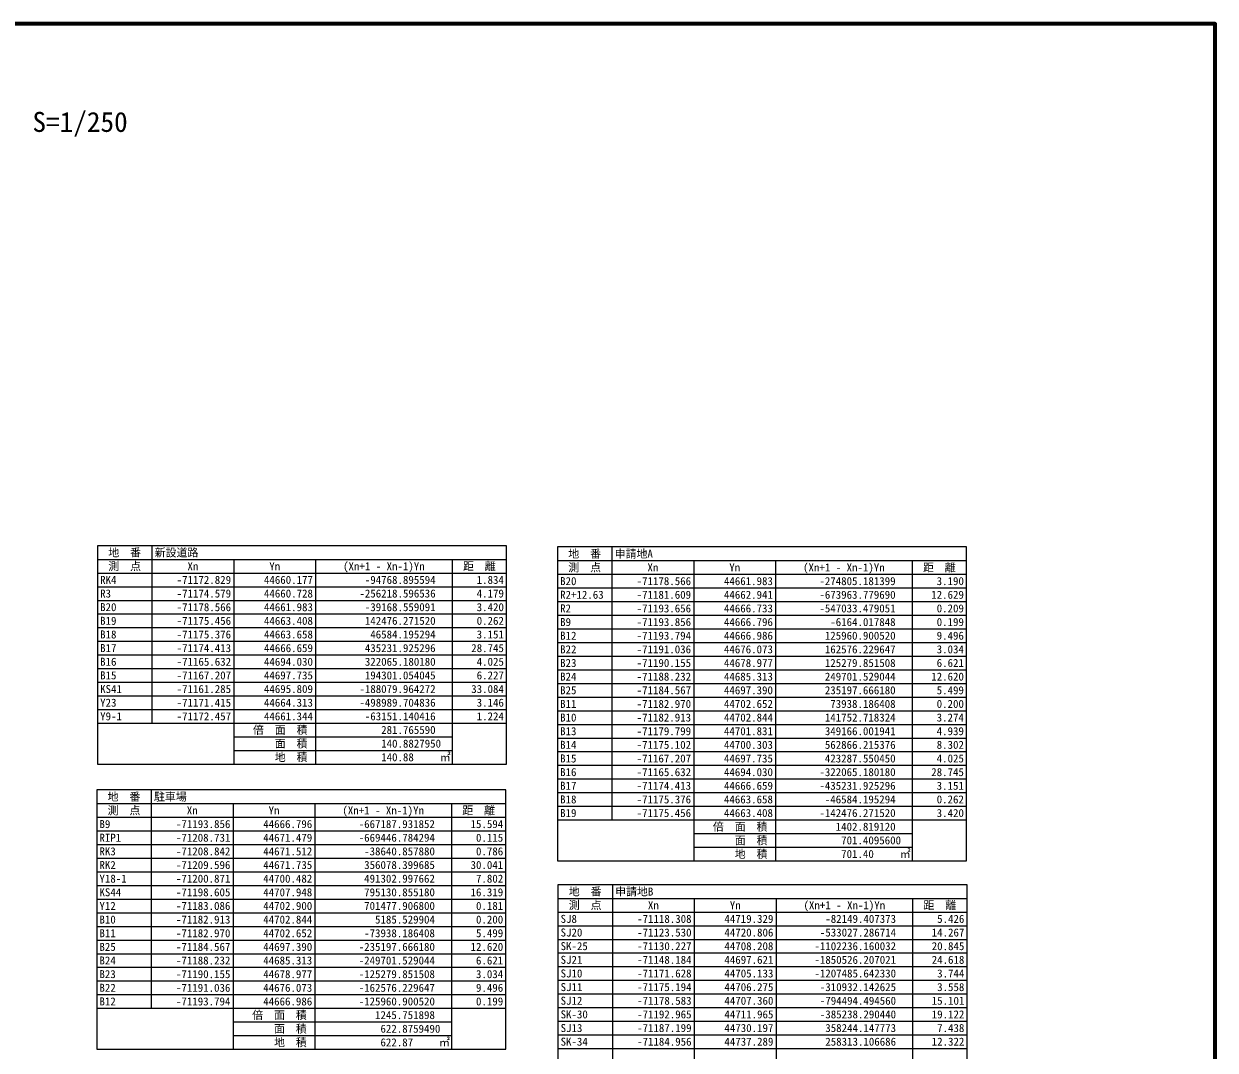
# Model space of a CAD drawing. Units: millimetres, scale not verified. Extents: x 5320 to 205570, y 4826 to 143326.
# Drawn here: x 118233 to 205570, y 68098 to 143326 of the extents above; entities that cross this region are included whole.
import ezdxf
from ezdxf.enums import TextEntityAlignment as Align

# ---------------------------------------------------------------- set-up
doc = ezdxf.new("R2010")
doc.units = ezdxf.units.MM
doc.header["$LTSCALE"] = 250
doc.layers.add('図枠', color=7, linetype='Continuous', lineweight=13)
doc.layers.add('求積表罫線', color=7, linetype='Continuous', lineweight=13)
doc.layers.add('求積表固定文字', color=7, linetype='Continuous')
doc.layers.add('求積表項目文字', color=7, linetype='Continuous')
doc.styles.add('ＭＳ ゴシック', font='')
doc.styles.get('ＭＳ ゴシック').set_extended_font_data('MS Gothic')

msp = doc.modelspace()

# ---------------------------------------------------------------- linework, layer by layer
at = {"layer": '図枠', "lineweight": 70}
msp.add_lwpolyline([(5320.1, 4826.3), (205570.1, 4826.3), (205570.1, 143326.3), (5320.1, 143326.3)], close=True, dxfattribs=at)
at = {"layer": '求積表罫線'}
for p, q in [((127627.2, 105069.7), (127627.2, 92069.7)), ((161349.3, 104979.2), (161349.3, 84979.2)), ((123627.2, 104069.7), (153627.2, 104069.7)), ((133627.2, 104069.7), (133627.2, 89069.7)), ((139627.2, 104069.7), (139627.2, 89069.7)), ((149627.2, 104069.7), (149627.2, 89069.7)), ((157349.3, 103979.2), (187349.3, 103979.2)), ((167349.3, 103979.2), (167349.3, 81979.2)), ((173349.3, 103979.2), (173349.3, 81979.2)), ((183349.3, 103979.2), (183349.3, 81979.2)), ((123627.2, 103069.7), (153627.2, 103069.7)), ((157349.3, 102979.2), (187349.3, 102979.2)), ((123627.2, 102069.7), (153627.2, 102069.7)), ((157349.3, 101979.2), (187349.3, 101979.2)), ((123627.2, 101069.7), (153627.2, 101069.7)), ((157349.3, 100979.2), (187349.3, 100979.2)), ((123627.2, 100069.7), (153627.2, 100069.7)), ((157349.3, 99979.2), (187349.3, 99979.2)), ((123627.2, 99069.7), (153627.2, 99069.7)), ((157349.3, 98979.2), (187349.3, 98979.2)), ((123627.2, 98069.7), (153627.2, 98069.7)), ((157349.3, 97979.2), (187349.3, 97979.2)), ((123627.2, 97069.7), (153627.2, 97069.7)), ((157349.3, 96979.2), (187349.3, 96979.2)), ((123627.2, 96069.7), (153627.2, 96069.7)), ((157349.3, 95979.2), (187349.3, 95979.2)), ((123627.2, 95069.7), (153627.2, 95069.7)), ((157349.3, 94979.2), (187349.3, 94979.2)), ((123627.2, 94069.7), (153627.2, 94069.7)), ((157349.3, 93979.2), (187349.3, 93979.2)), ((123627.2, 93069.7), (153627.2, 93069.7)), ((157349.3, 92979.2), (187349.3, 92979.2)), ((123627.2, 92069.7), (153627.2, 92069.7)), ((157349.3, 91979.2), (187349.3, 91979.2)), ((133627.2, 91069.7), (149627.2, 91069.7)), ((157349.3, 90979.2), (187349.3, 90979.2)), ((133627.2, 90069.7), (149627.2, 90069.7)), ((157349.3, 89979.2), (187349.3, 89979.2)), ((157349.3, 88979.2), (187349.3, 88979.2)), ((157349.3, 87979.2), (187349.3, 87979.2)), ((127576.5, 87171.1), (127576.5, 71171.1)), ((157349.3, 86979.2), (187349.3, 86979.2)), ((123576.5, 86171.1), (153576.5, 86171.1)), ((133576.5, 86171.1), (133576.5, 68171.1)), ((139576.5, 86171.1), (139576.5, 68171.1)), ((149576.5, 86171.1), (149576.5, 68171.1)), ((157349.3, 85979.2), (187349.3, 85979.2)), ((123576.5, 85171.1), (153576.5, 85171.1)), ((157349.3, 84979.2), (187349.3, 84979.2)), ((123576.5, 84171.1), (153576.5, 84171.1)), ((167349.3, 83979.2), (183349.3, 83979.2)), ((123576.5, 83171.1), (153576.5, 83171.1)), ((167349.3, 82979.2), (183349.3, 82979.2)), ((123576.5, 82171.1), (153576.5, 82171.1)), ((123576.5, 81171.1), (153576.5, 81171.1)), ((123576.5, 80171.1), (153576.5, 80171.1)), ((161383.9, 80221.9), (161383.9, 49221.9)), ((123576.5, 79171.1), (153576.5, 79171.1)), ((157383.9, 79221.9), (187383.9, 79221.9)), ((167383.9, 79221.9), (167383.9, 46221.9)), ((173383.9, 79221.9), (173383.9, 46221.9)), ((183383.9, 79221.9), (183383.9, 46221.9)), ((123576.5, 78171.1), (153576.5, 78171.1)), ((157383.9, 78221.9), (187383.9, 78221.9)), ((123576.5, 77171.1), (153576.5, 77171.1)), ((157383.9, 77221.9), (187383.9, 77221.9)), ((123576.5, 76171.1), (153576.5, 76171.1)), ((157383.9, 76221.9), (187383.9, 76221.9)), ((123576.5, 75171.1), (153576.5, 75171.1)), ((157383.9, 75221.9), (187383.9, 75221.9)), ((123576.5, 74171.1), (153576.5, 74171.1)), ((157383.9, 74221.9), (187383.9, 74221.9)), ((123576.5, 73171.1), (153576.5, 73171.1)), ((157383.9, 73221.9), (187383.9, 73221.9)), ((123576.5, 72171.1), (153576.5, 72171.1)), ((157383.9, 72221.9), (187383.9, 72221.9)), ((123576.5, 71171.1), (153576.5, 71171.1)), ((157383.9, 71221.9), (187383.9, 71221.9)), ((133576.5, 70171.1), (149576.5, 70171.1)), ((157383.9, 70221.9), (187383.9, 70221.9)), ((133576.5, 69171.1), (149576.5, 69171.1)), ((157383.9, 69221.9), (187383.9, 69221.9)), ((157383.9, 68221.9), (187383.9, 68221.9))]:
    msp.add_line(p, q, dxfattribs=at)
at = {"layer": '求積表罫線', "lineweight": 18}
for points in [[(123627.2, 89069.7), (153627.2, 89069.7), (153627.2, 105069.7), (123627.2, 105069.7)], [(157349.3, 81979.2), (187349.3, 81979.2), (187349.3, 104979.2), (157349.3, 104979.2)], [(123576.5, 68171.1), (153576.5, 68171.1), (153576.5, 87171.1), (123576.5, 87171.1)], [(157383.9, 46221.9), (187383.9, 46221.9), (187383.9, 80221.9), (157383.9, 80221.9)]]:
    msp.add_lwpolyline(points, close=True, dxfattribs=at)

# ---------------------------------------------------------------- texts
at = {"layer": '図枠', "style": 'ＭＳ ゴシック'}
msp.add_text('S=1/250', height=1466, dxfattribs=at).set_placement((118866, 134963.9), align=Align.BOTTOM_LEFT)
at = {"layer": '求積表固定文字', "style": 'ＭＳ ゴシック'}
for s, p in [('地\u3000番', (125627.2, 104569.7)), ('地\u3000番', (159349.3, 104479.2)), ('測\u3000点', (125627.2, 103569.7)), ('距\u3000離', (151627.2, 103569.7)), ('Xn', (130627.2, 103569.7)), ('Yn', (136627.2, 103569.7)), ('(Xn+1 - Xn-1)Yn', (144627.2, 103569.7)), ('測\u3000点', (159349.3, 103479.2)), ('Xn', (164349.3, 103479.2)), ('Yn', (170349.3, 103479.2)), ('(Xn+1 - Xn-1)Yn', (178349.3, 103479.2)), ('距\u3000離', (185349.3, 103479.2)), ('㎡', (149127.2, 89569.7)), ('地\u3000番', (125576.5, 86671.1)), ('測\u3000点', (125576.5, 85671.1)), ('Xn', (130576.5, 85671.1)), ('Yn', (136576.5, 85671.1)), ('(Xn+1 - Xn-1)Yn', (144576.5, 85671.1)), ('距\u3000離', (151576.5, 85671.1)), ('㎡', (182849.3, 82479.2)), ('地\u3000番', (159383.9, 79721.9)), ('測\u3000点', (159383.9, 78721.9)), ('Xn', (164383.9, 78721.9)), ('Yn', (170383.9, 78721.9)), ('(Xn+1 - Xn-1)Yn', (178383.9, 78721.9)), ('距\u3000離', (185383.9, 78721.9)), ('㎡', (149076.5, 68671.1))]:
    msp.add_text(s, height=586.5, dxfattribs=at).set_placement(p, align=Align.MIDDLE_CENTER)
for s, p in [('倍\u3000面\u3000積 ', (139427.2, 91569.7)), ('面\u3000積 ', (139427.2, 90569.7)), ('地\u3000積 ', (139427.2, 89569.7)), ('倍\u3000面\u3000積 ', (173149.3, 84479.2)), ('面\u3000積 ', (173149.3, 83479.2)), ('地\u3000積 ', (173149.3, 82479.2)), ('倍\u3000面\u3000積 ', (139376.5, 70671.1)), ('面\u3000積 ', (139376.5, 69671.1)), ('地\u3000積 ', (139376.5, 68671.1))]:
    msp.add_text(s, height=586.5, dxfattribs=at).set_placement(p, align=Align.MIDDLE_RIGHT)
at = {"layer": '求積表項目文字', "style": 'ＭＳ ゴシック'}
for s, p in [('新設道路', (127827.2, 104569.7)), ('申請地A', (161549.3, 104479.2)), ('RK4', (123827.2, 102569.7)), ('.895594', (145627.2, 102569.7)), ('B20', (157549.3, 102479.2)), ('.181399', (179349.3, 102479.2)), ('R3', (123827.2, 101569.7)), ('.596536', (145627.2, 101569.7)), ('R2+12.63', (157549.3, 101479.2)), ('.779690', (179349.3, 101479.2)), ('B20', (123827.2, 100569.7)), ('.559091', (145627.2, 100569.7)), ('R2', (157549.3, 100479.2)), ('.479051', (179349.3, 100479.2)), ('B19', (123827.2, 99569.7)), ('.271520', (145627.2, 99569.7)), ('B9', (157549.3, 99479.2)), ('.017848', (179349.3, 99479.2)), ('B18', (123827.2, 98569.7)), ('.195294', (145627.2, 98569.7)), ('B12', (157549.3, 98479.2)), ('.900520', (179349.3, 98479.2)), ('B17', (123827.2, 97569.7)), ('.925296', (145627.2, 97569.7)), ('B22', (157549.3, 97479.2)), ('.229647', (179349.3, 97479.2)), ('B16', (123827.2, 96569.7)), ('.180180', (145627.2, 96569.7)), ('B23', (157549.3, 96479.2)), ('.851508', (179349.3, 96479.2)), ('B15', (123827.2, 95569.7)), ('.054045', (145627.2, 95569.7)), ('B24', (157549.3, 95479.2)), ('.529044', (179349.3, 95479.2)), ('KS41', (123827.2, 94569.7)), ('.964272', (145627.2, 94569.7)), ('B25', (157549.3, 94479.2)), ('.666180', (179349.3, 94479.2)), ('Y23', (123827.2, 93569.7)), ('.704836', (145627.2, 93569.7)), ('B11', (157549.3, 93479.2)), ('.186408', (179349.3, 93479.2)), ('Y9-1', (123827.2, 92569.7)), ('.140416', (145627.2, 92569.7)), ('B10', (157549.3, 92479.2)), ('.718324', (179349.3, 92479.2)), ('.765590', (145627.2, 91569.7)), ('B13', (157549.3, 91479.2)), ('.001941', (179349.3, 91479.2)), ('.8827950', (145627.2, 90569.7)), ('B14', (157549.3, 90479.2)), ('.215376', (179349.3, 90479.2)), ('.88', (145627.2, 89569.7)), ('B15', (157549.3, 89479.2)), ('.550450', (179349.3, 89479.2)), ('B16', (157549.3, 88479.2)), ('.180180', (179349.3, 88479.2)), ('B17', (157549.3, 87479.2)), ('.925296', (179349.3, 87479.2)), ('駐車場', (127776.5, 86671.1)), ('B18', (157549.3, 86479.2)), ('.195294', (179349.3, 86479.2)), ('B19', (157549.3, 85479.2)), ('.271520', (179349.3, 85479.2)), ('B9', (123776.5, 84671.1)), ('.931852', (145576.5, 84671.1)), ('.819120', (179349.3, 84479.2)), ('RIP1', (123776.5, 83671.1)), ('.784294', (145576.5, 83671.1)), ('.4095600', (179349.3, 83479.2)), ('RK3', (123776.5, 82671.1)), ('.857880', (145576.5, 82671.1)), ('.40', (179349.3, 82479.2)), ('RK2', (123776.5, 81671.1)), ('.399685', (145576.5, 81671.1)), ('Y18-1', (123776.5, 80671.1)), ('.997662', (145576.5, 80671.1)), ('KS44', (123776.5, 79671.1)), ('.855180', (145576.5, 79671.1)), ('申請地B', (161583.9, 79721.9)), ('Y12', (123776.5, 78671.1)), ('.906800', (145576.5, 78671.1)), ('B10', (123776.5, 77671.1)), ('.529904', (145576.5, 77671.1)), ('SJ8', (157583.9, 77721.9)), ('.407373', (179383.9, 77721.9)), ('B11', (123776.5, 76671.1)), ('.186408', (145576.5, 76671.1)), ('SJ20', (157583.9, 76721.9)), ('.286714', (179383.9, 76721.9)), ('SK-25', (157583.9, 75721.9)), ('.160032', (179383.9, 75721.9)), ('B25', (123776.5, 75671.1)), ('.666180', (145576.5, 75671.1)), ('B24', (123776.5, 74671.1)), ('.529044', (145576.5, 74671.1)), ('SJ21', (157583.9, 74721.9)), ('.207021', (179383.9, 74721.9)), ('B23', (123776.5, 73671.1)), ('.851508', (145576.5, 73671.1)), ('SJ10', (157583.9, 73721.9)), ('.642330', (179383.9, 73721.9)), ('B22', (123776.5, 72671.1)), ('.229647', (145576.5, 72671.1)), ('SJ11', (157583.9, 72721.9)), ('.142625', (179383.9, 72721.9)), ('B12', (123776.5, 71671.1)), ('.900520', (145576.5, 71671.1)), ('SJ12', (157583.9, 71721.9)), ('.494560', (179383.9, 71721.9)), ('.751898', (145576.5, 70671.1)), ('SK-30', (157583.9, 70721.9)), ('.290440', (179383.9, 70721.9)), ('.8759490', (145576.5, 69671.1)), ('SJ13', (157583.9, 69721.9)), ('.147773', (179383.9, 69721.9)), ('SK-34', (157583.9, 68721.9)), ('.106686', (179383.9, 68721.9)), ('.87', (145576.5, 68671.1))]:
    msp.add_text(s, height=586.5, dxfattribs=at).set_placement(p, align=Align.MIDDLE_LEFT)
for s, p in [('-71172.829', (133427.2, 102569.7)), ('44660.177', (139427.2, 102569.7)), ('-94768', (145627.2, 102569.7)), ('1.834', (153427.2, 102569.7)), ('-71178.566', (167149.3, 102479.2)), ('44661.983', (173149.3, 102479.2)), ('-274805', (179349.3, 102479.2)), ('3.190', (187149.3, 102479.2)), ('-71174.579', (133427.2, 101569.7)), ('44660.728', (139427.2, 101569.7)), ('-256218', (145627.2, 101569.7)), ('4.179', (153427.2, 101569.7)), ('-71181.609', (167149.3, 101479.2)), ('44662.941', (173149.3, 101479.2)), ('-673963', (179349.3, 101479.2)), ('12.629', (187149.3, 101479.2)), ('-71178.566', (133427.2, 100569.7)), ('44661.983', (139427.2, 100569.7)), ('-39168', (145627.2, 100569.7)), ('3.420', (153427.2, 100569.7)), ('-71193.656', (167149.3, 100479.2)), ('44666.733', (173149.3, 100479.2)), ('-547033', (179349.3, 100479.2)), ('0.209', (187149.3, 100479.2)), ('-71175.456', (133427.2, 99569.7)), ('44663.408', (139427.2, 99569.7)), ('142476', (145627.2, 99569.7)), ('0.262', (153427.2, 99569.7)), ('-71193.856', (167149.3, 99479.2)), ('44666.796', (173149.3, 99479.2)), ('-6164', (179349.3, 99479.2)), ('0.199', (187149.3, 99479.2)), ('-71175.376', (133427.2, 98569.7)), ('44663.658', (139427.2, 98569.7)), ('46584', (145627.2, 98569.7)), ('3.151', (153427.2, 98569.7)), ('-71193.794', (167149.3, 98479.2)), ('44666.986', (173149.3, 98479.2)), ('125960', (179349.3, 98479.2)), ('9.496', (187149.3, 98479.2)), ('-71174.413', (133427.2, 97569.7)), ('44666.659', (139427.2, 97569.7)), ('435231', (145627.2, 97569.7)), ('28.745', (153427.2, 97569.7)), ('-71191.036', (167149.3, 97479.2)), ('44676.073', (173149.3, 97479.2)), ('162576', (179349.3, 97479.2)), ('3.034', (187149.3, 97479.2)), ('-71165.632', (133427.2, 96569.7)), ('44694.030', (139427.2, 96569.7)), ('322065', (145627.2, 96569.7)), ('4.025', (153427.2, 96569.7)), ('-71190.155', (167149.3, 96479.2)), ('44678.977', (173149.3, 96479.2)), ('125279', (179349.3, 96479.2)), ('6.621', (187149.3, 96479.2)), ('-71167.207', (133427.2, 95569.7)), ('44697.735', (139427.2, 95569.7)), ('194301', (145627.2, 95569.7)), ('6.227', (153427.2, 95569.7)), ('-71188.232', (167149.3, 95479.2)), ('44685.313', (173149.3, 95479.2)), ('249701', (179349.3, 95479.2)), ('12.620', (187149.3, 95479.2)), ('-71161.285', (133427.2, 94569.7)), ('44695.809', (139427.2, 94569.7)), ('-188079', (145627.2, 94569.7)), ('33.084', (153427.2, 94569.7)), ('-71184.567', (167149.3, 94479.2)), ('44697.390', (173149.3, 94479.2)), ('235197', (179349.3, 94479.2)), ('5.499', (187149.3, 94479.2)), ('-71171.415', (133427.2, 93569.7)), ('44664.313', (139427.2, 93569.7)), ('-498989', (145627.2, 93569.7)), ('3.146', (153427.2, 93569.7)), ('-71182.970', (167149.3, 93479.2)), ('44702.652', (173149.3, 93479.2)), ('73938', (179349.3, 93479.2)), ('0.200', (187149.3, 93479.2)), ('-71172.457', (133427.2, 92569.7)), ('44661.344', (139427.2, 92569.7)), ('-63151', (145627.2, 92569.7)), ('1.224', (153427.2, 92569.7)), ('-71182.913', (167149.3, 92479.2)), ('44702.844', (173149.3, 92479.2)), ('141752', (179349.3, 92479.2)), ('3.274', (187149.3, 92479.2)), ('281', (145627.2, 91569.7)), ('-71179.799', (167149.3, 91479.2)), ('44701.831', (173149.3, 91479.2)), ('349166', (179349.3, 91479.2)), ('4.939', (187149.3, 91479.2)), ('140', (145627.2, 90569.7)), ('-71175.102', (167149.3, 90479.2)), ('44700.303', (173149.3, 90479.2)), ('562866', (179349.3, 90479.2)), ('8.302', (187149.3, 90479.2)), ('140', (145627.2, 89569.7)), ('-71167.207', (167149.3, 89479.2)), ('44697.735', (173149.3, 89479.2)), ('423287', (179349.3, 89479.2)), ('4.025', (187149.3, 89479.2)), ('-71165.632', (167149.3, 88479.2)), ('44694.030', (173149.3, 88479.2)), ('-322065', (179349.3, 88479.2)), ('28.745', (187149.3, 88479.2)), ('-71174.413', (167149.3, 87479.2)), ('44666.659', (173149.3, 87479.2)), ('-435231', (179349.3, 87479.2)), ('3.151', (187149.3, 87479.2)), ('-71175.376', (167149.3, 86479.2)), ('44663.658', (173149.3, 86479.2)), ('-46584', (179349.3, 86479.2)), ('0.262', (187149.3, 86479.2)), ('-71175.456', (167149.3, 85479.2)), ('44663.408', (173149.3, 85479.2)), ('-142476', (179349.3, 85479.2)), ('3.420', (187149.3, 85479.2)), ('-71193.856', (133376.5, 84671.1)), ('44666.796', (139376.5, 84671.1)), ('-667187', (145576.5, 84671.1)), ('15.594', (153376.5, 84671.1)), ('1402', (179349.3, 84479.2)), ('-71208.731', (133376.5, 83671.1)), ('44671.479', (139376.5, 83671.1)), ('-669446', (145576.5, 83671.1)), ('0.115', (153376.5, 83671.1)), ('701', (179349.3, 83479.2)), ('-71208.842', (133376.5, 82671.1)), ('44671.512', (139376.5, 82671.1)), ('-38640', (145576.5, 82671.1)), ('0.786', (153376.5, 82671.1)), ('701', (179349.3, 82479.2)), ('-71209.596', (133376.5, 81671.1)), ('44671.735', (139376.5, 81671.1)), ('356078', (145576.5, 81671.1)), ('30.041', (153376.5, 81671.1)), ('-71200.871', (133376.5, 80671.1)), ('44700.482', (139376.5, 80671.1)), ('491302', (145576.5, 80671.1)), ('7.802', (153376.5, 80671.1)), ('-71198.605', (133376.5, 79671.1)), ('44707.948', (139376.5, 79671.1)), ('795130', (145576.5, 79671.1)), ('16.319', (153376.5, 79671.1)), ('-71183.086', (133376.5, 78671.1)), ('44702.900', (139376.5, 78671.1)), ('701477', (145576.5, 78671.1)), ('0.181', (153376.5, 78671.1)), ('-71182.913', (133376.5, 77671.1)), ('44702.844', (139376.5, 77671.1)), ('5185', (145576.5, 77671.1)), ('0.200', (153376.5, 77671.1)), ('-71118.308', (167183.9, 77721.9)), ('44719.329', (173183.9, 77721.9)), ('-82149', (179383.9, 77721.9)), ('5.426', (187183.9, 77721.9)), ('-71182.970', (133376.5, 76671.1)), ('44702.652', (139376.5, 76671.1)), ('-73938', (145576.5, 76671.1)), ('5.499', (153376.5, 76671.1)), ('-71123.530', (167183.9, 76721.9)), ('44720.806', (173183.9, 76721.9)), ('-533027', (179383.9, 76721.9)), ('14.267', (187183.9, 76721.9)), ('-71130.227', (167183.9, 75721.9)), ('44708.208', (173183.9, 75721.9)), ('-1102236', (179383.9, 75721.9)), ('20.845', (187183.9, 75721.9)), ('-71184.567', (133376.5, 75671.1)), ('44697.390', (139376.5, 75671.1)), ('-235197', (145576.5, 75671.1)), ('12.620', (153376.5, 75671.1)), ('-71188.232', (133376.5, 74671.1)), ('44685.313', (139376.5, 74671.1)), ('-249701', (145576.5, 74671.1)), ('6.621', (153376.5, 74671.1)), ('-71148.184', (167183.9, 74721.9)), ('44697.621', (173183.9, 74721.9)), ('-1850526', (179383.9, 74721.9)), ('24.618', (187183.9, 74721.9)), ('-71190.155', (133376.5, 73671.1)), ('44678.977', (139376.5, 73671.1)), ('-125279', (145576.5, 73671.1)), ('3.034', (153376.5, 73671.1)), ('-71171.628', (167183.9, 73721.9)), ('44705.133', (173183.9, 73721.9)), ('-1207485', (179383.9, 73721.9)), ('3.744', (187183.9, 73721.9)), ('-71191.036', (133376.5, 72671.1)), ('44676.073', (139376.5, 72671.1)), ('-162576', (145576.5, 72671.1)), ('9.496', (153376.5, 72671.1)), ('-71175.194', (167183.9, 72721.9)), ('44706.275', (173183.9, 72721.9)), ('-310932', (179383.9, 72721.9)), ('3.558', (187183.9, 72721.9)), ('-71193.794', (133376.5, 71671.1)), ('44666.986', (139376.5, 71671.1)), ('-125960', (145576.5, 71671.1)), ('0.199', (153376.5, 71671.1)), ('-71178.583', (167183.9, 71721.9)), ('44707.360', (173183.9, 71721.9)), ('-794494', (179383.9, 71721.9)), ('15.101', (187183.9, 71721.9)), ('1245', (145576.5, 70671.1)), ('-71192.965', (167183.9, 70721.9)), ('44711.965', (173183.9, 70721.9)), ('-385238', (179383.9, 70721.9)), ('19.122', (187183.9, 70721.9)), ('622', (145576.5, 69671.1)), ('-71187.199', (167183.9, 69721.9)), ('44730.197', (173183.9, 69721.9)), ('358244', (179383.9, 69721.9)), ('7.438', (187183.9, 69721.9)), ('-71184.956', (167183.9, 68721.9)), ('44737.289', (173183.9, 68721.9)), ('258313', (179383.9, 68721.9)), ('12.322', (187183.9, 68721.9)), ('622', (145576.5, 68671.1))]:
    msp.add_text(s, height=586.5, dxfattribs=at).set_placement(p, align=Align.MIDDLE_RIGHT)

doc.saveas('drawing.dxf')
